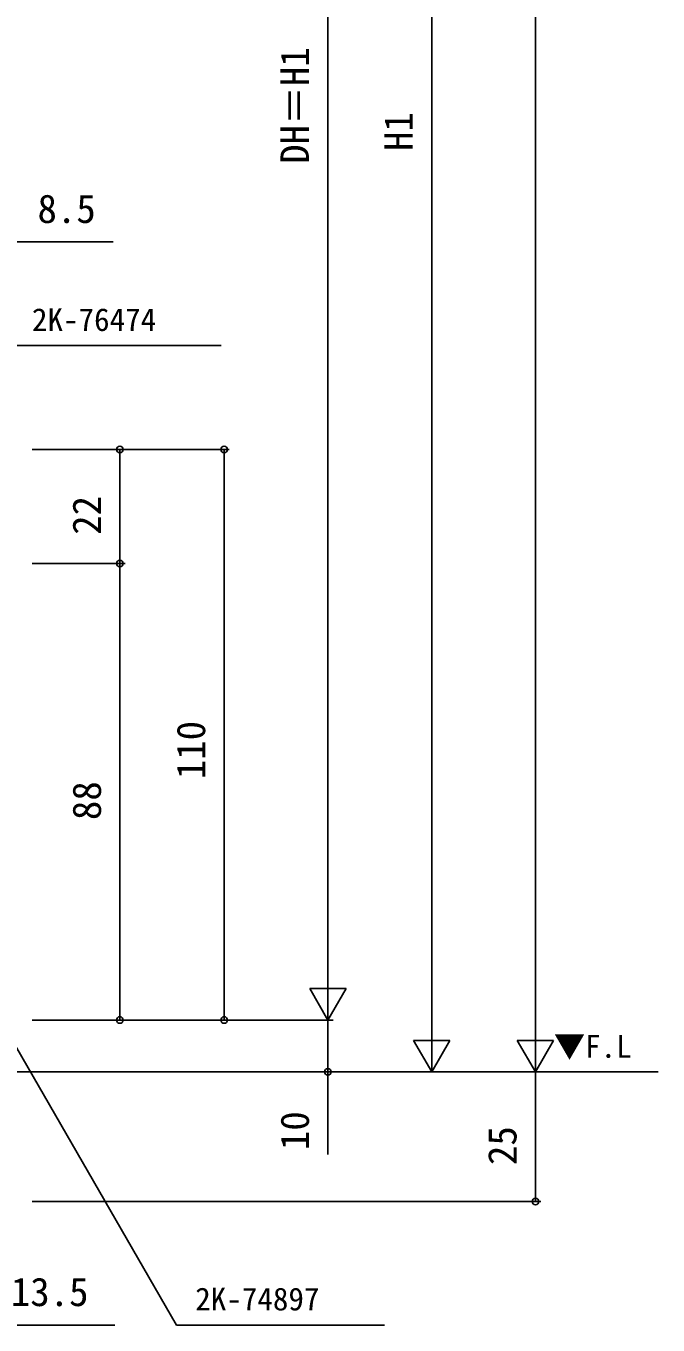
# Model space of a CAD drawing. Units: millimetres, scale not verified. Extents: x -437 to 438, y -681 to 679.
# Drawn here: x -249.9 to -128.1, y -122.2 to 128.2 of the extents above; entities that cross this region are included whole.
import ezdxf
from ezdxf.enums import TextEntityAlignment as Align

# ---------------------------------------------------------------- set-up
doc = ezdxf.new("R2010")
doc.units = ezdxf.units.MM
doc.header["$LTSCALE"] = 4
for name, color, linetype in [('0-1_USER1', 3, 'Continuous'), ('0-3_YKK_12', 2, 'Continuous'), ('0-6_YKK_D', 6, 'Continuous')]:
    doc.layers.add(name, color=color, linetype=linetype)
doc.styles.add('ＭＳ ゴシック', font='')
doc.styles.get('ＭＳ ゴシック').set_extended_font_data('MS Gothic')

msp = doc.modelspace()

# ---------------------------------------------------------------- linework, layer by layer
at = {"layer": '0-3_YKK_12'}
msp.add_line((-272.7, -73.4), (-128.088, -73.4), dxfattribs=at)
at = {"layer": '0-6_YKK_D'}
for p, q in [((-151.7, -66.4), (-151.7, 556.8)), ((-191.7, -56.405), (-191.7, 295.798)), ((-171.7, -66.4), (-171.7, 285.798)), ((-248.7, 46.595), (-210.7, 46.595)), ((-248.7, 46.595), (-230.785, 46.595)), ((-231.785, 46.595), (-231.785, 24.595)), ((-211.7, -63.405), (-211.7, 46.595)), ((-248.7, 24.595), (-230.785, 24.595)), ((-248.7, 24.595), (-230.785, 24.595)), ((-231.785, -63.405), (-231.785, 24.595)), ((-191.7, -63.405), (-191.7, -51.28)), ((-191.7, -63.405), (-195.2, -57.343)), ((-188.2, -57.343), (-195.2, -57.343)), ((-191.7, -63.405), (-188.2, -57.343)), ((-171.7, -73.4), (-171.7, -61.276)), ((-151.7, -73.4), (-151.7, -61.276)), ((-248.7, -63.405), (-190.7, -63.405)), ((-248.7, -63.405), (-190.7, -63.405)), ((-248.7, -63.405), (-210.7, -63.405)), ((-248.7, -63.405), (-230.785, -63.405)), ((-171.7, -73.4), (-175.2, -67.338)), ((-168.2, -67.338), (-175.2, -67.338)), ((-171.7, -73.4), (-168.2, -67.338)), ((-151.7, -73.4), (-155.2, -67.338)), ((-148.2, -67.338), (-155.2, -67.338)), ((-151.7, -73.4), (-148.2, -67.338)), ((-248.7, -73.4), (-170.7, -73.4)), ((-248.7, -73.4), (-150.7, -73.4)), ((-248.7, -73.4), (-190.7, -73.4)), ((-248.7, -73.4), (-150.7, -73.4)), ((-151.7, -73.4), (-151.7, -98.4)), ((-248.7, -98.4), (-150.7, -98.4))]:
    msp.add_line(p, q, dxfattribs=at)
for points in [[(-260.2, 86.6), (-251.7, 86.6), (-233.09, 86.6)], [(-263.884, 46.595), (-262.609, 48.804), (-252.337, 66.595), (-212.258, 66.595)], [(-260.5, -53.564), (-259.225, -55.773), (-220.873, -122.2), (-180.794, -122.2)], [(-191.7, -63.405), (-191.7, -73.4), (-191.7, -89.325)], [(-269.7, -122.2), (-256.2, -122.2), (-232.775, -122.2)]]:
    msp.add_lwpolyline(points, dxfattribs=at)
for centre in [(-231.785, 46.595), (-211.7, 46.595), (-231.785, 24.595), (-231.785, 24.595), (-231.785, -63.405), (-211.7, -63.405), (-191.7, -73.4), (-151.7, -98.4)]:
    msp.add_circle(centre, 0.637, dxfattribs=at)

# ---------------------------------------------------------------- texts
at = {"layer": '0-1_USER1', "style": 'ＭＳ ゴシック'}
msp.add_text('▼F.L', height=4.399, dxfattribs=at).set_placement((-148.141, -71.995), align=Align.BOTTOM_LEFT)
at = {"layer": '0-6_YKK_D', "style": 'ＭＳ ゴシック'}
for s, p in [('DH＝H1', (-193.7, 101.649)), ('H1', (-173.7, 104.116)), ('22', (-233.785, 30.141)), ('110', (-213.7, -16.97)), ('88', (-233.785, -24.859)), ('10', (-193.7, -88.476)), ('25', (-153.7, -91.355))]:
    msp.add_text(s, height=5.499, rotation=90, dxfattribs=at).set_placement(p, align=Align.BOTTOM_LEFT)
for s, height, p in [('8.5', 5.499, (-247.661, 88.6)), ('2K-76474', 4.399, (-248.73, 68.095)), ('13.5', 5.499, (-252.801, -120.2)), ('2K-74897', 4.399, (-217.266, -120.7))]:
    msp.add_text(s, height=height, dxfattribs=at).set_placement(p, align=Align.BOTTOM_LEFT)

doc.saveas('drawing.dxf')
